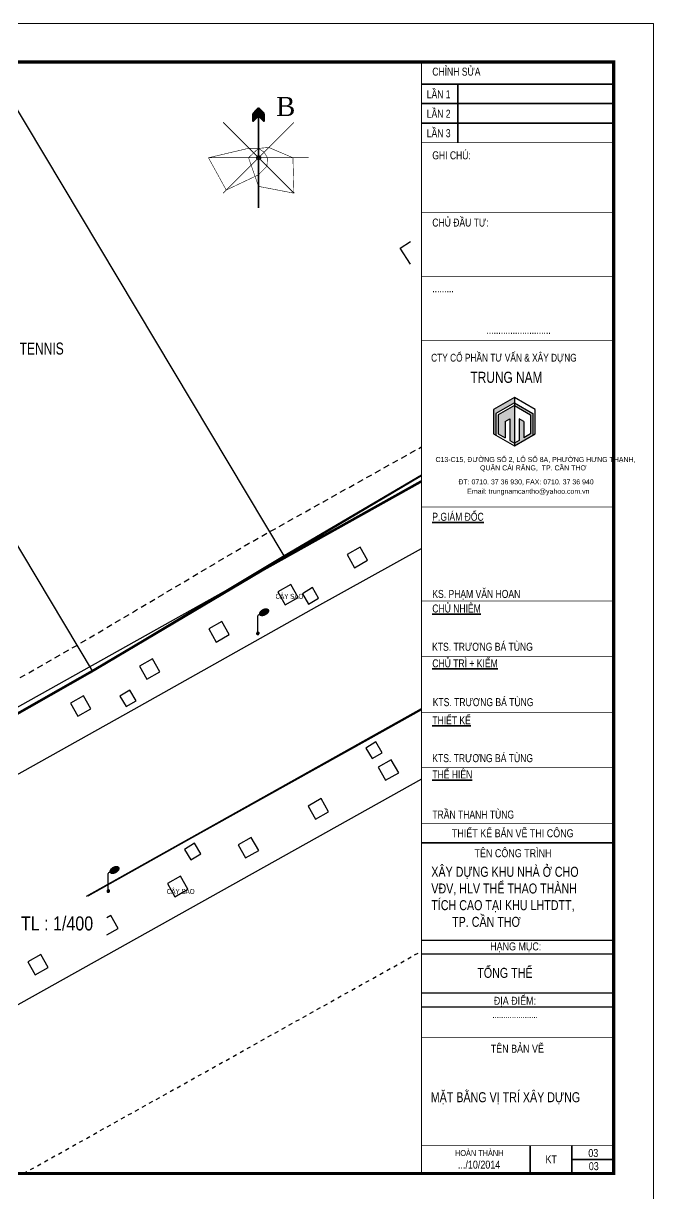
# Model space of a CAD drawing. Header units: millimetres. Extents: x 100 to 288, y -65 to 177.
# Drawn here: x 230 to 245.75, y 147.61 to 176.85 of the extents above; entities that cross this region are included whole.
import ezdxf

# ---------------------------------------------------------------- set-up
doc = ezdxf.new("R2010")
doc.units = ezdxf.units.MM
doc.header["$LTSCALE"] = 0.3
doc.header["$MEASUREMENT"] = 0
doc.linetypes.add('DASHDOTX2', pattern=[2, 1, -0.5, 0, -0.5])
doc.linetypes.add('DASHED2', pattern=[0.375, 0.25, -0.125])
doc.layers.get('0').update_dxf_attribs({"linetype": 'CONTINUOUS', "lineweight": 13})
doc.layers.get('DEFPOINTS').update_dxf_attribs({"linetype": 'CONTINUOUS', "lineweight": 13})
for name, color, linetype in [('HATCH1', 8, 'CONTINUOUS'), ('KT', 8, 'CONTINUOUS'), ('Ky hieu', 7, 'CONTINUOUS'), ('LAYER 1', 1, 'CONTINUOUS'), ('LAYER 7', 7, 'CONTINUOUS'), ('LAYER4', 114, 'CONTINUOUS'), ('LAYER5', 5, 'CONTINUOUS'), ('LAYER7', 7, 'CONTINUOUS'), ('THAY', 4, 'CONTINUOUS'), ('VB', 94, 'CONTINUOUS')]:
    doc.layers.add(name, color=color, linetype=linetype)
doc.styles.add('AVO', font='VAVON.TTF')
doc.styles.add('DIM', font='VAVON.TTF')
doc.styles.add('HELVE-KT', font='VHELVCN.TTF')
doc.styles.add('VNI - HELVE', font='VBOOKMN.TTF', dxfattribs={"width": 0.8})
doc.linetypes.add('FENCELINE2', pattern='A,0.25,-0.1,[132,ltypeshp.shx,S=0.1,R=0,X=-0.1,Y=0],-0.1,1', length=1.45)

# ---------------------------------------------------------------- blocks, each defined once
blk = doc.blocks.new('Cot den')
at = {"layer": 'Ky hieu', "color": 5, "linetype": 'Continuous'}
for p, q in [((474185.96, 1112245.03), (474185.99, 1112245.09)), ((474185.96, 1112242.67), (474185.96, 1112245.03)), ((474185.99, 1112245.09), (474186.05, 1112245.17)), ((474186.05, 1112245.17), (474186.13, 1112245.23)), ((474186.13, 1112245.23), (474186.19, 1112245.25))]:
    blk.add_line(p, q, dxfattribs=at)
mesh = blk.add_polyface(dxfattribs=at)
corners = [(474186.29, 1112245.16), (474186.24, 1112245.2), (474186.32, 1112245.15), (474186.22, 1112245.22), (474186.39, 1112245.12), (474186.2, 1112245.25), (474186.43, 1112245.12), (474186.19, 1112245.29), (474186.49, 1112245.1), (474186.18, 1112245.32), (474186.53, 1112245.11), (474186.19, 1112245.36), (474186.6, 1112245.11), (474186.19, 1112245.39), (474186.63, 1112245.11), (474186.2, 1112245.43), (474186.71, 1112245.12), (474186.22, 1112245.48), (474186.77, 1112245.14), (474186.25, 1112245.53), (474186.84, 1112245.16), (474186.27, 1112245.57), (474186.9, 1112245.18), (474186.31, 1112245.62), (474186.97, 1112245.21), (474186.34, 1112245.65), (474187.02, 1112245.24), (474186.4, 1112245.7), (474187.09, 1112245.27), (474186.43, 1112245.73), (474187.12, 1112245.3), (474186.5, 1112245.78), (474187.2, 1112245.35), (474186.54, 1112245.8), (474187.23, 1112245.38), (474186.61, 1112245.84), (474187.28, 1112245.42), (474186.66, 1112245.87), (474187.31, 1112245.46), (474186.73, 1112245.9), (474187.35, 1112245.51), (474186.79, 1112245.92), (474187.38, 1112245.55), (474186.85, 1112245.94), (474187.4, 1112245.6), (474186.92, 1112245.96), (474187.42, 1112245.64), (474186.99, 1112245.97), (474187.44, 1112245.69), (474187.03, 1112245.97), (474187.44, 1112245.72), (474187.1, 1112245.97), (474187.44, 1112245.76), (474187.13, 1112245.97), (474187.43, 1112245.79), (474187.42, 1112245.82), (474187.2, 1112245.96), (474187.42, 1112245.82), (474187.4, 1112245.85), (474187.24, 1112245.96), (474187.38, 1112245.88), (474187.3, 1112245.93), (474187.33, 1112245.92)]
mesh.append_faces([[corners[k] for k in face] for face in [(0, 0, 2, 1), (1, 2, 4, 3), (3, 4, 6, 5), (5, 6, 8, 7), (7, 8, 10, 9), (9, 10, 12, 11), (11, 12, 14, 13), (13, 14, 16, 15), (15, 16, 18, 17), (17, 18, 20, 19), (19, 20, 22, 21), (21, 22, 24, 23), (23, 24, 26, 25), (25, 26, 28, 27), (27, 28, 30, 29), (29, 30, 32, 31), (31, 32, 34, 33), (33, 34, 36, 35), (35, 36, 38, 37), (37, 38, 40, 39), (39, 40, 42, 41), (41, 42, 44, 43), (43, 44, 46, 45), (45, 46, 48, 47), (47, 48, 50, 49), (49, 50, 52, 51), (51, 52, 54, 53), (53, 54, 57, 56), (56, 55, 58, 59), (59, 58, 60, 61), (61, 60, 62, 62)]], dxfattribs={"vtx0": -1, "vtx2": -1, "color": 5})
mesh = blk.add_polyface(dxfattribs=at)
corners = [(474185.87, 1112242.53), (474185.86, 1112242.54), (474185.9, 1112242.51), (474185.85, 1112242.55), (474185.91, 1112242.51), (474185.83, 1112242.57), (474185.93, 1112242.5), (474185.82, 1112242.58), (474185.94, 1112242.5), (474185.82, 1112242.59), (474185.96, 1112242.5), (474185.81, 1112242.61), (474185.98, 1112242.5), (474185.8, 1112242.62), (474186, 1112242.5), (474185.8, 1112242.64), (474186.01, 1112242.51), (474185.8, 1112242.66), (474186.03, 1112242.51), (474185.8, 1112242.67), (474186.04, 1112242.52), (474185.8, 1112242.67), (474186.06, 1112242.53), (474185.8, 1112242.69), (474186.06, 1112242.54), (474185.8, 1112242.7), (474186.08, 1112242.55), (474185.81, 1112242.72), (474186.09, 1112242.56), (474185.81, 1112242.73), (474186.11, 1112242.58), (474185.82, 1112242.75), (474186.11, 1112242.58), (474185.82, 1112242.76), (474186.12, 1112242.61), (474185.84, 1112242.78), (474186.12, 1112242.62), (474185.85, 1112242.79), (474186.13, 1112242.64), (474185.86, 1112242.8), (474186.13, 1112242.65), (474185.87, 1112242.81), (474186.13, 1112242.67), (474185.89, 1112242.82), (474186.13, 1112242.68), (474185.9, 1112242.83), (474186.13, 1112242.7), (474185.92, 1112242.83), (474186.13, 1112242.72), (474185.93, 1112242.84), (474186.12, 1112242.73), (474185.95, 1112242.84), (474186.11, 1112242.75), (474185.96, 1112242.84), (474186.11, 1112242.76), (474185.99, 1112242.84), (474186.1, 1112242.77), (474186, 1112242.84), (474186.08, 1112242.79), (474186.02, 1112242.83), (474186.07, 1112242.8), (474186.03, 1112242.83), (474186.06, 1112242.81)]
mesh.append_faces([[corners[k] for k in face] for face in [(0, 0, 2, 1), (1, 2, 4, 3), (3, 4, 6, 5), (5, 6, 8, 7), (7, 8, 10, 9), (9, 10, 12, 11), (11, 12, 14, 13), (13, 14, 16, 15), (15, 16, 18, 17), (17, 18, 20, 19), (21, 20, 22, 23), (23, 22, 24, 25), (25, 24, 26, 27), (27, 26, 28, 29), (29, 28, 30, 31), (31, 30, 32, 33), (33, 32, 34, 35), (35, 34, 36, 37), (37, 36, 38, 39), (39, 38, 40, 41), (41, 40, 42, 43), (43, 42, 44, 45), (45, 44, 46, 47), (47, 46, 48, 49), (49, 48, 50, 51), (51, 50, 52, 53), (53, 52, 54, 55), (55, 54, 56, 57), (57, 56, 58, 59), (59, 58, 60, 61), (61, 60, 62, 62)]], dxfattribs={"vtx0": -1, "vtx2": -1, "color": 5})
blk = doc.blocks.new('GA')
at = {"linetype": 'Continuous', "ltscale": 0.08}
h = blk.add_hatch(color=8, dxfattribs=at)
h.paths.add_polyline_path([(158.27, 167.362), (158.27, 167.496), (157.749, 167.195), (157.749, 166.594), (157.807, 166.561), (157.807, 167.095)])
h.paths.add_polyline_path([(158.27, 167.296), (157.865, 167.062), (157.865, 166.594), (158.039, 166.494), (158.039, 166.895), (158.154, 166.962), (158.154, 166.427), (158.27, 166.36)])
blk.add_hatch(color=8, dxfattribs=at).paths.add_polyline_path([(158.502, 166.895), (158.386, 166.962), (158.386, 166.427), (158.27, 166.36), (158.27, 166.294), (158.733, 166.561), (158.733, 167.095), (158.27, 167.362), (158.27, 167.296), (158.675, 167.062), (158.675, 166.594), (158.502, 166.494)])
for p, q in [((158.27, 167.362), (157.807, 167.095)), ((158.27, 167.296), (157.865, 167.062)), ((158.27, 167.496), (158.27, 167.362)), ((158.27, 167.496), (158.27, 166.294)), ((158.27, 167.362), (158.733, 167.095)), ((158.27, 167.296), (158.27, 166.36)), ((158.27, 167.296), (158.675, 167.062)), ((157.807, 167.095), (157.807, 166.561)), ((157.865, 167.062), (157.865, 166.594)), ((158.039, 166.895), (158.154, 166.962)), ((158.154, 166.962), (158.154, 166.427)), ((158.502, 166.895), (158.386, 166.962)), ((158.386, 166.962), (158.386, 166.427)), ((158.675, 167.062), (158.675, 166.594)), ((158.733, 167.095), (158.733, 166.561)), ((158.039, 166.895), (158.039, 166.494)), ((158.502, 166.895), (158.502, 166.494))]:
    blk.add_line(p, q, dxfattribs=at)
blk.add_lwpolyline([(157.749, 166.594), (158.27, 166.294), (158.791, 166.594), (158.791, 167.195), (158.27, 167.496), (157.749, 167.195)], close=True, dxfattribs=at)
for points in [[(157.865, 166.594), (158.039, 166.494)], [(158.154, 166.427), (158.27, 166.36)], [(158.386, 166.427), (158.27, 166.36)], [(158.675, 166.594), (158.502, 166.494)]]:
    blk.add_lwpolyline(points, dxfattribs=at)
for points in [[(155.949, 153.941), (160.749, 153.941)], [(155.949, 153.594), (160.749, 153.594)], [(155.949, 152.621), (160.749, 152.621)], [(155.949, 152.274), (160.749, 152.274)]]:
    blk.add_lwpolyline(points)
at = {"layer": 'LAYER 7', "lineweight": 35}
for points in [[(155.949, 175.327), (160.749, 175.327)], [(156.853, 173.869), (156.853, 175.327)], [(155.949, 174.841), (160.749, 174.841)], [(155.949, 174.355), (160.749, 174.355)], [(155.949, 156.371), (160.749, 156.371)], [(158.666, 148.802), (158.666, 148.108)], [(159.707, 148.802), (159.707, 148.802), (159.707, 148.108)], [(159.707, 148.455), (160.749, 148.455)]]:
    blk.add_lwpolyline(points, dxfattribs=at)
at = {"layer": 'LAYER7', "const_width": 0.0278}
blk.add_lwpolyline([(160.749, 175.883), (155.949, 175.883), (155.949, 148.108), (160.749, 148.108)], close=True, dxfattribs=at)
at = {"layer": 'LAYER7'}
for points, const_width in [([(155.949, 173.869), (160.749, 173.869)], 0.0174), ([(155.949, 172.125), (160.749, 172.125)], 0.0174), ([(155.949, 170.525), (160.749, 170.525)], 0.0174), ([(155.949, 168.925), (160.749, 168.925)], 0.0212), ([(155.949, 164.759), (160.749, 164.759)], 0.0174), ([(155.949, 162.412), (160.749, 162.412)], 0.0174), ([(155.949, 161.023), (160.749, 161.023)], 0.0174), ([(155.949, 159.634), (160.749, 159.634)], 0.0174), ([(155.949, 158.246), (160.749, 158.246)], 0.0174), ([(155.949, 156.857), (160.749, 156.857)], 0.0174), ([(155.949, 151.51), (160.749, 151.51)], 0.0174), ([(155.949, 148.802), (160.749, 148.802)], 0.0174)]:
    blk.add_lwpolyline(points, dxfattribs=dict(at, const_width=const_width))
at = {"layer": 'LAYER 7', "lineweight": 35, "attachment_point": 1, "style": 'VNI - HELVE'}
for s, insert, char_height, width in [('CHÆNH SÖÛA', (156.217, 175.74), 0.2, 5.31965), ('LAÀN 1', (156.079, 175.174), 0.2, 5.31965), ('LAÀN 2', (156.079, 174.688), 0.2, 5.31965), ('LAÀN 3', (156.079, 174.202), 0.2, 5.31965), ('GHI CHUÙ:', (156.217, 173.649), 0.2, 5.31965), ('CHUÛ ÑAÀU TÖ:', (156.217, 171.969), 0.2, 5.31965), ('.........', (156.217, 170.324), 0.2, 5.31965), ('...........................', (157.571, 169.286), 0.2, 5.31965), ('{\\LP.GIAÙM ÑOÁC}', (156.217, 164.618), 0.2, 5.31965), ('KS. PHAÏM VAÊN HOAN', (156.217, 162.69), 0.2, 5.31965), ('{\\LCHUÛ NHIEÄM}', (156.217, 162.326), 0.2, 5.31965), ('KTS. TRÖÔNG BAÙ TUØNG', (156.212, 161.37), 0.2, 5.31965), ('{\\LCHUÛ TRÌ + KIEÅM}', (156.217, 160.955), 0.2, 5.31965), ('KTS. TRÖÔNG BAÙ TUØNG', (156.228, 159.986), 0.2, 5.31965), ('{\\LTHIEÁT KEÁ}', (156.217, 159.532), 0.2, 5.31965), ('KTS. TRÖÔNG BAÙ TUØNG', (156.217, 158.587), 0.2, 5.31965), ('{\\LTHEÅ HIEÄN}', (156.217, 158.179), 0.2, 5.31965), ('TRAÀN THANH TUØNG', (156.217, 157.177), 0.2, 5.31965), ('{\\fVNI-Helve|b0|i0|c0|p2;THIEÁT KEÁ BAÛN VEÕ THI COÂNG}', (156.707, 156.71), 0.2, 5.31965), ('{\\fVNI-Helve|b0|i0|c0|p2;TEÂN COÂNG TRÌNH}', (157.273, 156.212), 0.2, 5.31965), ('XAÂY DÖÏNG KHU NHAØ ÔÛ CHO\\PVÑV, HLV THEÅ THAO THAØNH \\PTÍCH CAO TAÏI KHU LHTDTT, \\P       TP. CAÀN THÔ', (156.192, 155.772), 0.25, 7.09083), ('{\\fVNI-Helve|b0|i0|c0|p2;HAÏNG MUÏC:}', (157.663, 153.883), 0.2, 5.31965), ('TOÅNG THEÅ', (157.341, 153.247), 0.25, 7.09083), ('{\\fVNI-Helve|b0|i0|c0|p2;ÑÒA ÑIEÅM:}', (157.754, 152.524), 0.2, 5.31965), ('{\\fVNI-Helve|b0|i0|c0|p2;.....................}', (157.72, 152.167), 0.17359, 5.31965), ('{\\fVNI-Helve|b0|i0|c0|p2;TEÂN BAÛN VEÕ}', (157.678, 151.327), 0.2, 5.31965), ('{\\fVNI-Helve|b0|i0|c0|p2;HOAØN THAØNH}', (156.785, 148.695), 0.15, 5.31965), ('{\\fVNI-Helve|b0|i0|c0|p2;KT}', (159.047, 148.564), 0.2, 5.31965), ('{\\fVNI-Helve|b0|i0|c0|p2;.../10/2014}', (156.859, 148.43), 0.2, 5.31965), ('{\\fVNI-Helve|b0|i0|c0|p2;03}', (160.129, 148.392), 0.2, 5.31965)]:
    blk.add_mtext(s, dxfattribs=dict(at, insert=insert, char_height=char_height, width=width))
at = {"layer": 'LAYER5', "attachment_point": 1, "style": 'VNI - HELVE'}
for s, insert, char_height, width in [('{\\H0.9774x;CTY COÅ PHAÀN TÖ VAÁN & XAÂY DÖÏNG} ', (156.188, 168.59), 0.19891, 4.67984), ('TRUNG NAM', (157.171, 168.142), 0.2777, 3.59296), ('{\\fVNI-Helve|b0|i0|c0|p2;C13-C15, ÑÖÔØNG SOÁ 2, LOÂ SOÁ 8A, PHÖÔØNG HÖNG THAÏNH, \\P                       QUAÄN CAÙI RAÊNG,  TP. CAÀN THÔ}', (156.296, 166.011), 0.12499, 8.0242), ('{\\fVNI-Helve|b0|i0|c0|p2;ÑT: 0710. 37 36 930, FAX: 0710. 37 36 940}', (156.868, 165.453), 0.12499, 8.0242), ('{\\fVNI-Helve|b0|i0|c0|p2;Email: trungnamcantho@yahoo.com.vn}', (157.09, 165.217), 0.12499, 8.0242)]:
    blk.add_mtext(s, dxfattribs=dict(at, insert=insert, char_height=char_height, width=width))
blk = doc.blocks.new('mt')
at = {"layer": 'LAYER4'}
for points, const_width in [([(0, 29.71), (-3.38, 26.24)], 0.81), ([(0, 29.71), (0, -29.71)], 1.13), ([(0, 29.71), (3.38, 26.24)], 0.81), ([(-21.01, -21.01), (21.01, 21.01)], 0.486), ([(-21.01, 21.01), (21.01, -21.01)], 0.486), ([(-3.38, 26.24), (-3.38, 21.38)], 0.81), ([(0, 24.85), (-3.38, 21.38)], 0.81), ([(0, 24.85), (3.38, 21.38)], 0.81), ([(3.38, 26.24), (3.38, 21.38)], 0.81), ([(-29.71, 0), (29.71, 0)], 0.486)]:
    blk.add_lwpolyline(points, dxfattribs=dict(at, const_width=const_width))
at = {"layer": 'LAYER4', "const_width": 0.324}
for points in [[(-29.71, 0), (-5.66, 5.66), (0, 5.55), (3.31, 3.31), (5.3, 0), (5, -5), (0, -10.1), (-19.16, -19.16)], [(20.42, 0), (6.11, 6.11), (0, 5.55), (-2.9, 2.9), (-5.92, 0), (0, -16.99), (21.01, -21.01)]]:
    blk.add_lwpolyline(points, close=True, dxfattribs=at)
at = {"layer": 'LAYER4'}
blk.add_circle((0, 0), 1.18, dxfattribs=at)
for points in [[(-3.38, 21.38), (-3.38, 26.24), (0, 24.85), (0, 29.71)], [(3.38, 21.38), (3.38, 26.24), (0, 24.85), (0, 29.71)]]:
    blk.add_solid(points, dxfattribs=at)
at = {"layer": 'LAYER4', "insert": (10.48, 36.05), "char_height": 11.25, "width": 19.3468, "attachment_point": 1, "rotation": 359.94873, "style": 'AVO'}
blk.add_mtext('{\\fRomantic|b0|i0|c2|p2;B}', dxfattribs=at)

msp = doc.modelspace()

# ---------------------------------------------------------------- linework, layer by layer
at = {"layer": 'DEFPOINTS', "linetype": 'Continuous', "ltscale": 0.08}
msp.add_lwpolyline([(203.74885, 147.14536), (245.74885, 147.14536), (245.74885, 176.84536), (203.74885, 176.84536)], close=True, dxfattribs=at)
at = {"layer": 'HATCH1', "linetype": 'FENCELINE2'}
for points in [[(239.94924, 165.5553), (236.5113, 163.53785), (231.72418, 160.66597), (222.62095, 175.88282)], [(236.5113, 163.53785), (229.12111, 175.88282)]]:
    msp.add_lwpolyline(points, dxfattribs=at)
at = {"layer": 'HATCH1', "ltscale": 5}
for points in [[(239.94924, 165.5417), (231.72418, 160.66597), (222.62095, 175.88282)], [(239.67385, 170.82969), (239.4147, 171.22937), (239.67385, 171.39739)], [(239.94924, 165.40642), (229.26167, 159.43739), (229.26167, 159.43739), (229.26167, 159.43739)], [(205.54885, 162.0592), (207.6813, 158.36758), (210.29692, 153.86481), (211.64881, 151.54779), (212.8484, 150.31658), (213.96808, 149.78445), (214.86674, 149.83302), (215.82635, 150.25173), (218.96558, 151.99809), (232.76634, 159.71189), (237.32708, 162.27229), (239.94924, 163.7287)], [(231.57489, 155.04034), (239.94924, 159.72419)], [(239.94924, 159.69603), (238.60477, 158.94701), (234.06945, 156.41978), (231.60638, 155.04034)], [(239.94924, 157.96129), (222.30672, 148.10791)]]:
    msp.add_lwpolyline(points, dxfattribs=at)
at = {"layer": 'HATCH1'}
for points in [[(238.27025, 163.24554), (238.59698, 163.42959), (238.41293, 163.75632), (238.0862, 163.57227)], [(236.54086, 162.31723), (236.86759, 162.50128), (236.68354, 162.82801), (236.35681, 162.64396)], [(237.12251, 162.33574), (237.37444, 162.48082), (237.2191, 162.74958), (236.96848, 162.59333)], [(234.81146, 161.38892), (235.1382, 161.57297), (234.95415, 161.8997), (234.62742, 161.71565)], [(233.08207, 160.46061), (233.4088, 160.64466), (233.22476, 160.97139), (232.89802, 160.78734)], [(231.35268, 159.5323), (231.67941, 159.71635), (231.49536, 160.04308), (231.16863, 159.85903)], [(232.56177, 159.77534), (232.8137, 159.92042), (232.65835, 160.18918), (232.40774, 160.03293)], [(238.71194, 158.4774), (238.96387, 158.62248), (238.80852, 158.89124), (238.55791, 158.73499)], [(239.04933, 157.93259), (239.37606, 158.11664), (239.19201, 158.44337), (238.86528, 158.25932)], [(237.29941, 156.96412), (237.62614, 157.14817), (237.44209, 157.4749), (237.11536, 157.29085)], [(235.55017, 155.99444), (235.8769, 156.17849), (235.69285, 156.50522), (235.36612, 156.32117)], [(234.17662, 155.95018), (234.42855, 156.09526), (234.27321, 156.36402), (234.02259, 156.20776)], [(233.77919, 155.02575), (234.10592, 155.2098), (233.92188, 155.53653), (233.59514, 155.35248)], [(230.28779, 153.07372), (230.61452, 153.25777), (230.43047, 153.5845), (230.10374, 153.40045)]]:
    msp.add_lwpolyline(points, close=True, dxfattribs=at)
for points in [[(205.54885, 162.0592), (207.6813, 158.36758), (210.29692, 153.86481), (211.64881, 151.54779), (212.8484, 150.31658), (213.96808, 149.78445), (214.86674, 149.83302), (215.82635, 150.25173), (218.96558, 151.99809), (232.76634, 159.71189), (237.32708, 162.27229), (239.94924, 163.7287)], [(226.76003, 157.84225), (226.76003, 157.84225), (231.72418, 160.66597)], [(239.94924, 159.69603), (238.60477, 158.94701), (234.06945, 156.41978), (231.60638, 155.04034)], [(232.08136, 154.0699), (232.36311, 154.22861), (232.17906, 154.55534), (232.08136, 154.5003)]]:
    msp.add_lwpolyline(points, dxfattribs=at)
at = {"layer": 'KT', "linetype": 'DASHDOTX2', "lineweight": -2, "ltscale": 0.0005, "flags": 128}
msp.add_lwpolyline([(229.99741, 148.10791), (239.94924, 153.66603)], dxfattribs=at)
at = {"layer": 'LAYER 1', "linetype": 'DASHED2', "lineweight": -2, "ltscale": 2, "flags": 128}
msp.add_lwpolyline([(205.54885, 167.04076), (214.48021, 151.71265), (216.07384, 152.66518), (225.68494, 158.03734), (226.36969, 158.48306), (228.95422, 159.95321), (231.34751, 161.31457), (233.48042, 162.57894), (235.20971, 163.60404), (235.52051, 163.78828), (235.62041, 163.84781), (236.20577, 164.17473), (237.50729, 164.90163), (238.91874, 165.68993), (239.94924, 166.26547)], dxfattribs=at)
at = {"layer": 'LAYER7', "linetype": 'Continuous', "const_width": 0.08}
msp.add_lwpolyline([(244.74885, 175.88282), (205.54885, 175.88282), (205.54885, 148.10791), (244.74885, 148.10791)], close=True, dxfattribs=at)
at = {"layer": 'THAY', "linetype": 'DASHDOTX2', "lineweight": -2, "const_width": 0.0625, "flags": 128}
msp.add_lwpolyline([(214.21401, 150.67978), (216.44928, 152.01582), (226.07292, 157.39499), (226.76003, 157.84225), (229.32505, 159.30129), (231.72418, 160.66597), (233.86287, 161.93377), (235.59216, 162.95887), (235.90369, 163.14355), (235.9953, 163.19813), (236.57148, 163.51993), (237.873, 164.24683), (239.28444, 165.03513), (239.94924, 165.40642)], dxfattribs=at)

# ---------------------------------------------------------------- block references
at = {"layer": 'HATCH1', "xscale": 0.1840123527836113, "yscale": 0.1840123529109405, "zscale": 0.1840123527934577}
for p in [(-87020.21973, -204504.7861), (-87023.95799, -204511.22443)]:
    msp.add_blockref('Cot den', p, dxfattribs=at)
at = {"layer": 'LAYER 7', "lineweight": -2}
msp.add_blockref('GA', (84, 0), dxfattribs=at)
at = {"layer": 'VB', "linetype": 'Continuous', "ltscale": 0.08, "xscale": 0.04212000000116234, "yscale": 0.04212000007973415, "zscale": 0.04212}
msp.add_blockref('mt', (235.87281, 173.48851), dxfattribs=at)

# ---------------------------------------------------------------- texts
at = {"layer": 'HATCH1', "style": 'DIM', "width": 0.75}
for s, height, p in [('SAÂN TENNIS', 0.3000028, (229.19874, 168.57189)), ('CAÂY SAO', 0.125001, (236.29722, 162.46689)), ('CAÂY SAO', 0.125001, (233.57884, 155.09355))]:
    msp.add_text(s, height=height, dxfattribs=at).set_placement(p)
at = {"layer": 'LAYER 1', "linetype": 'Continuous', "ltscale": 0.4, "insert": (224.32461, 154.63213), "char_height": 0.2, "width": 10.8090428, "attachment_point": 1, "style": 'HELVE-KT'}
msp.add_mtext('{\\H2.25x;MAËT BAÈNG TOÅNG THEÅ}  {\\H1.75x;TL : 1/400}', dxfattribs=at)
at = {"layer": 'LAYER 7', "lineweight": 35, "width": 5.3196514, "attachment_point": 1, "style": 'VNI - HELVE'}
for s, insert, char_height in [('MAËT BAÈNG VÒ TRÍ XAÂY DÖÏNG', (240.17788, 150.13987), 0.25), ('{\\fVNI-Helve|b0|i0|c0|p2;03}', (244.11666, 148.72004), 0.2)]:
    msp.add_mtext(s, dxfattribs=dict(at, insert=insert, char_height=char_height))

doc.saveas('drawing.dxf')
